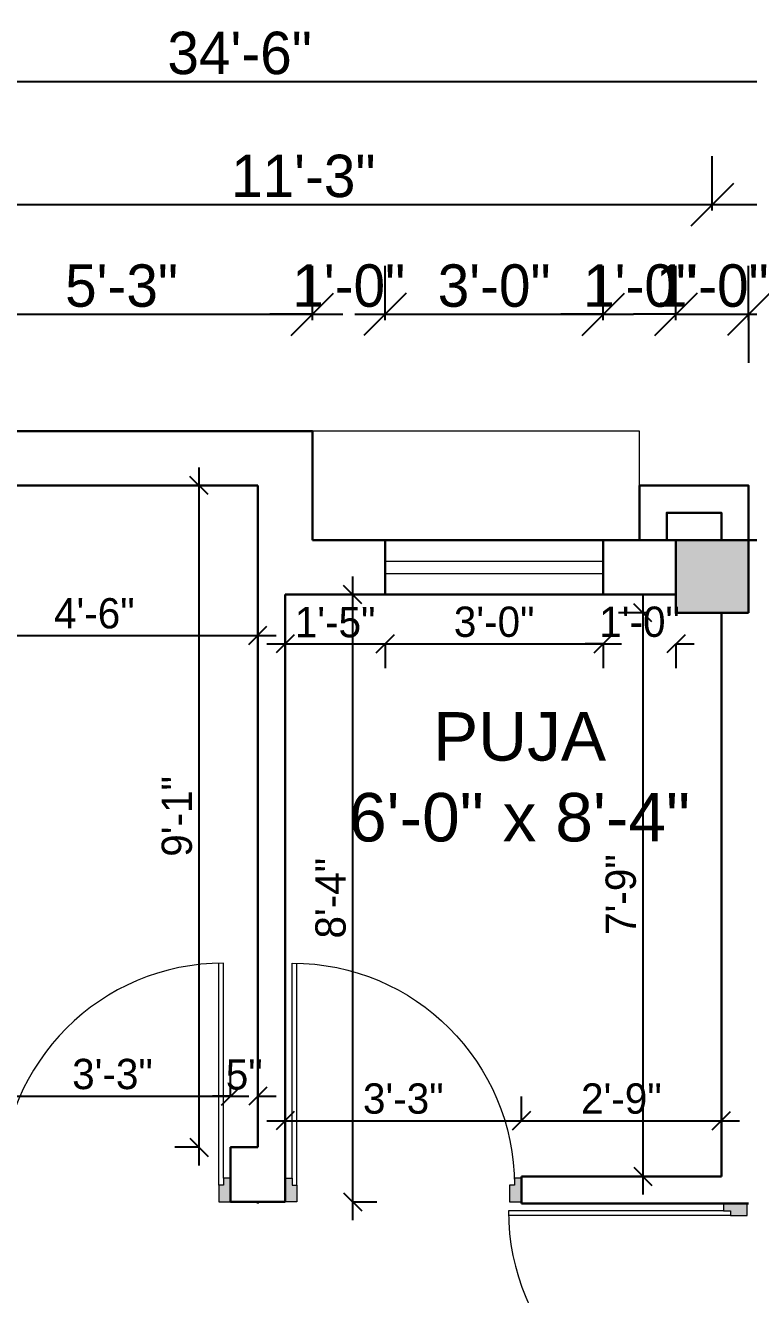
# Model space of a CAD drawing. Header units: inches. Extents: x 28835 to 36795, y -18828 to -9750.
# Drawn here: x 31510.6 to 31630, y -13903.2 to -13693.8 of the extents above; entities that cross this region are included whole.
import ezdxf

# ---------------------------------------------------------------- set-up
doc = ezdxf.new("R2010")
doc.units = ezdxf.units.IN
doc.header["$LTSCALE"] = 12
doc.header["$MEASUREMENT"] = 0
doc.layers.add('06. Text', color=114, linetype='Continuous')
for name, color, linetype, lineweight in [('colum', 250, 'Continuous', 30), ('dim', 85, 'Continuous', 9), ('dimention', 5, 'Continuous', 9), ('Elevation', 114, 'Continuous', 20), ('Ha2', 31, 'Continuous', 0), ('N_DOOR', 32, 'Continuous', 13), ('Wall', 1, 'Continuous', 30), ('window', 6, 'Continuous', 9)]:
    doc.layers.add(name, color=color, linetype=linetype, lineweight=lineweight)
doc.styles.add('Bijay', font='', dxfattribs={"height": 8})
doc.styles.add('Times', font='GOTHIC.TTF')
doc.styles.get('Bijay').set_extended_font_data('Serifa BT')
doc.dimstyles.new('D50', dxfattribs={"dimtxt": 5, "dimasz": 3, "dimexe": 4, "dimexo": 12, "dimgap": 1, "dimtad": 1, "dimdec": 0, "dimzin": 3, "dimdsep": 46, "dimlunit": 4, "dimtxsty": 'Times', "dimblk": 'OBLIQUE', "dimcen": 0, "dimdle": 3, "dimaunit": 1, "dimadec": 3, "dimazin": 0, "dimtfac": 1, "dimtdec": 0, "dimtix": 1, "dimtofl": 0, "dimtmove": 1, "dimatfit": 0, "dimldrblk": 'OBLIQUE', "dimfxl": 12, "dimfxlon": 1, "dimtolj": 1, "dimtzin": 0, "dimarcsym": 0})
doc.dimstyles.new('D75', dxfattribs={"dimtxt": 7, "dimasz": 7, "dimexe": 8, "dimexo": 24, "dimgap": 1, "dimtad": 1, "dimdec": 1, "dimzin": 3, "dimdsep": 46, "dimlunit": 4, "dimtxsty": 'Times', "dimblk": 'OBLIQUE', "dimcen": 0, "dimdle": 5, "dimaunit": 1, "dimadec": 3, "dimazin": 0, "dimtfac": 1, "dimtdec": 1, "dimtix": 1, "dimtofl": 0, "dimtmove": 1, "dimatfit": 0, "dimldrblk": 'OBLIQUE', "dimfxl": 1, "dimfxlon": 1, "dimtolj": 1, "dimtzin": 0, "dimarcsym": 0})

# ---------------------------------------------------------------- blocks, each defined once
blk = doc.blocks.new('D1000')
at = {"linetype": 'Continuous'}
for points in [[(30, 50), (30, 20), (50, 20), (50, -50), (0, -50), (0, 50)], [(970, 50), (970, 20), (950, 20), (950, -50), (1000, -50), (1000, 50)]]:
    blk.add_hatch(color=256, dxfattribs=at).paths.add_polyline_path(points)
at = {"color": 0, "linetype": 'Continuous'}
for p, q in [((950, 20), (950, 959.8)), ((970, 50), (970, 960))]:
    blk.add_line(p, q, dxfattribs=at)
at = {"linetype": 'Continuous'}
for points in [[(30, 50), (30, 20), (50, 20), (50, -50), (0, -50), (0, 50)], [(970, 50), (970, 20), (950, 20), (950, -50), (1000, -50), (1000, 50)]]:
    blk.add_lwpolyline(points, close=True, dxfattribs=at)
blk.add_arc((970, 20), 940, 90, 180, dxfattribs=at)
blk = doc.blocks.new('_Oblique')
at = {"color": 0, "linetype": 'ByBlock', "lineweight": -2}
blk.add_line((-0.5, -0.5), (0.5, 0.5), dxfattribs=at)
blk = doc.blocks.new('*D516')
at = {"layer": 'Defpoints', "color": 0, "ltscale": 12, "transparency": 16777216}
for p in [(31558.01, -13741.44), (31495.01, -13778.71), (31558.01, -13778.71)]:
    blk.add_point(p, dxfattribs=at)
at = {"layer": 'dimention', "color": 0, "lineweight": -2, "ltscale": 12, "transparency": 16777216}
for p, q in [((31495.01, -13742.44), (31495.01, -13733.44)), ((31558.01, -13742.44), (31558.01, -13733.44)), ((31490.01, -13741.44), (31563.01, -13741.44))]:
    blk.add_line(p, q, dxfattribs=at)
at = {"layer": 'dimention', "color": 0, "lineweight": -2, "ltscale": 12, "transparency": 16777216, "xscale": 7, "yscale": 7, "zscale": 7, "rotation": 180}
blk.add_blockref('_Oblique', (31495.01, -13741.44), dxfattribs=at)
at = {"layer": 'dimention', "color": 0, "lineweight": -2, "ltscale": 12, "transparency": 16777216, "xscale": 7, "yscale": 7, "zscale": 7}
blk.add_blockref('_Oblique', (31558.01, -13741.44), dxfattribs=at)
at = {"layer": 'dimention', "color": 0, "ltscale": 12, "transparency": 16777216, "insert": (31526.51, -13736.76), "char_height": 7, "attachment_point": 5, "style": 'Times'}
blk.add_mtext('\\A1;5\'-3"', dxfattribs=at)
blk = doc.blocks.new('*D517')
at = {"layer": 'Defpoints', "color": 0, "ltscale": 12, "transparency": 16777216}
for p in [(31618.01, -13741.44), (31606.01, -13778.71), (31618.01, -13778.71)]:
    blk.add_point(p, dxfattribs=at)
at = {"layer": 'dimention', "color": 0, "lineweight": -2, "ltscale": 12, "transparency": 16777216}
for p, q in [((31606.01, -13742.44), (31606.01, -13733.44)), ((31618.01, -13742.44), (31618.01, -13733.44)), ((31606.01, -13741.44), (31599.01, -13741.44)), ((31618.01, -13741.44), (31625.01, -13741.44))]:
    blk.add_line(p, q, dxfattribs=at)
at = {"layer": 'dimention', "color": 0, "lineweight": -2, "ltscale": 12, "transparency": 16777216, "xscale": 7, "yscale": 7, "zscale": 7}
blk.add_blockref('_Oblique', (31606.01, -13741.44), dxfattribs=at)
at = {"layer": 'dimention', "color": 0, "lineweight": -2, "ltscale": 12, "transparency": 16777216, "xscale": 7, "yscale": 7, "zscale": 7, "rotation": 180}
blk.add_blockref('_Oblique', (31618.01, -13741.44), dxfattribs=at)
at = {"layer": 'dimention', "color": 0, "ltscale": 12, "transparency": 16777216, "insert": (31612.01, -13736.76), "char_height": 7, "attachment_point": 5, "style": 'Times'}
blk.add_mtext('\\A1;1\'-0"', dxfattribs=at)
blk = doc.blocks.new('*D518')
at = {"layer": 'Defpoints', "color": 0, "ltscale": 12, "transparency": 16777216}
for p in [(31630.01, -13741.44), (31618.01, -13778.71), (31630.01, -13778.71)]:
    blk.add_point(p, dxfattribs=at)
at = {"layer": 'dimention', "color": 0, "lineweight": -2, "ltscale": 12, "transparency": 16777216}
for p, q in [((31618.01, -13742.44), (31618.01, -13733.44)), ((31630.01, -13742.44), (31630.01, -13733.44)), ((31618.01, -13741.44), (31611.01, -13741.44)), ((31630.01, -13741.44), (31637.01, -13741.44))]:
    blk.add_line(p, q, dxfattribs=at)
at = {"layer": 'dimention', "color": 0, "lineweight": -2, "ltscale": 12, "transparency": 16777216, "xscale": 7, "yscale": 7, "zscale": 7}
blk.add_blockref('_Oblique', (31618.01, -13741.44), dxfattribs=at)
at = {"layer": 'dimention', "color": 0, "lineweight": -2, "ltscale": 12, "transparency": 16777216, "xscale": 7, "yscale": 7, "zscale": 7, "rotation": 180}
blk.add_blockref('_Oblique', (31630.01, -13741.44), dxfattribs=at)
at = {"layer": 'dimention', "color": 0, "ltscale": 12, "transparency": 16777216, "insert": (31624.01, -13736.76), "char_height": 7, "attachment_point": 5, "style": 'Times'}
blk.add_mtext('\\A1;1\'-0"', dxfattribs=at)
blk = doc.blocks.new('*D519')
at = {"layer": 'Defpoints', "color": 0, "ltscale": 12, "transparency": 16777216}
for p in [(31630.01, -13741.44), (31741.01, -13741.44), (31741.01, -13778.71)]:
    blk.add_point(p, dxfattribs=at)
at = {"layer": 'dimention', "color": 0, "lineweight": -2, "ltscale": 12, "transparency": 16777216}
for p, q in [((31741.01, -13742.44), (31741.01, -13733.44)), ((31625.01, -13741.44), (31746.01, -13741.44)), ((31630.01, -13741.44), (31630.01, -13749.44))]:
    blk.add_line(p, q, dxfattribs=at)
at = {"layer": 'dimention', "color": 0, "lineweight": -2, "ltscale": 12, "transparency": 16777216, "xscale": 7, "yscale": 7, "zscale": 7, "rotation": 180}
blk.add_blockref('_Oblique', (31630.01, -13741.44), dxfattribs=at)
at = {"layer": 'dimention', "color": 0, "lineweight": -2, "ltscale": 12, "transparency": 16777216, "xscale": 7, "yscale": 7, "zscale": 7}
blk.add_blockref('_Oblique', (31741.01, -13741.44), dxfattribs=at)
at = {"layer": 'dimention', "color": 0, "ltscale": 12, "transparency": 16777216, "insert": (31685.51, -13736.76), "char_height": 7, "attachment_point": 5, "style": 'Times'}
blk.add_mtext('\\A1;9\'-3"', dxfattribs=at)
blk = doc.blocks.new('*D522')
at = {"layer": 'Defpoints', "color": 0, "ltscale": 12, "transparency": 16777216}
for p in [(31624.01, -13723.34), (31489.01, -13778.71), (31624.01, -13778.71)]:
    blk.add_point(p, dxfattribs=at)
at = {"layer": 'dimention', "color": 0, "lineweight": -2, "ltscale": 12, "transparency": 16777216}
for p, q in [((31489.01, -13724.34), (31489.01, -13715.34)), ((31624.01, -13724.34), (31624.01, -13715.34)), ((31484.01, -13723.34), (31629.01, -13723.34))]:
    blk.add_line(p, q, dxfattribs=at)
at = {"layer": 'dimention', "color": 0, "lineweight": -2, "ltscale": 12, "transparency": 16777216, "xscale": 7, "yscale": 7, "zscale": 7, "rotation": 180}
blk.add_blockref('_Oblique', (31489.01, -13723.34), dxfattribs=at)
at = {"layer": 'dimention', "color": 0, "lineweight": -2, "ltscale": 12, "transparency": 16777216, "xscale": 7, "yscale": 7, "zscale": 7}
blk.add_blockref('_Oblique', (31624.01, -13723.34), dxfattribs=at)
at = {"layer": 'dimention', "color": 0, "ltscale": 12, "transparency": 16777216, "insert": (31556.51, -13718.66), "char_height": 7, "attachment_point": 5, "style": 'Times'}
blk.add_mtext('\\A1;11\'-3"', dxfattribs=at)
blk = doc.blocks.new('*D523')
at = {"layer": 'Defpoints', "color": 0, "ltscale": 12, "transparency": 16777216}
for p in [(31747.01, -13723.34), (31624.01, -13778.71), (31747.01, -13778.71)]:
    blk.add_point(p, dxfattribs=at)
at = {"layer": 'dimention', "color": 0, "lineweight": -2, "ltscale": 12, "transparency": 16777216}
for p, q in [((31624.01, -13724.34), (31624.01, -13715.34)), ((31747.01, -13724.34), (31747.01, -13715.34)), ((31619.01, -13723.34), (31752.01, -13723.34))]:
    blk.add_line(p, q, dxfattribs=at)
at = {"layer": 'dimention', "color": 0, "lineweight": -2, "ltscale": 12, "transparency": 16777216, "xscale": 7, "yscale": 7, "zscale": 7, "rotation": 180}
blk.add_blockref('_Oblique', (31624.01, -13723.34), dxfattribs=at)
at = {"layer": 'dimention', "color": 0, "lineweight": -2, "ltscale": 12, "transparency": 16777216, "xscale": 7, "yscale": 7, "zscale": 7}
blk.add_blockref('_Oblique', (31747.01, -13723.34), dxfattribs=at)
at = {"layer": 'dimention', "color": 0, "ltscale": 12, "transparency": 16777216, "insert": (31685.51, -13718.66), "char_height": 7, "attachment_point": 5, "style": 'Times'}
blk.add_mtext('\\A1;10\'-3"', dxfattribs=at)
blk = doc.blocks.new('*D525')
at = {"layer": 'Defpoints', "color": 0, "ltscale": 12, "transparency": 16777216}
for p in [(31753.01, -13703.04), (31753.01, -13778.71), (31338.99, -13879.21)]:
    blk.add_point(p, dxfattribs=at)
at = {"layer": 'dimention', "color": 0, "lineweight": -2, "ltscale": 12, "transparency": 16777216}
for p, q in [((31338.99, -13704.04), (31338.99, -13695.04)), ((31753.01, -13704.04), (31753.01, -13695.04)), ((31333.99, -13703.04), (31758.01, -13703.04))]:
    blk.add_line(p, q, dxfattribs=at)
at = {"layer": 'dimention', "color": 0, "lineweight": -2, "ltscale": 12, "transparency": 16777216, "xscale": 7, "yscale": 7, "zscale": 7, "rotation": 180}
blk.add_blockref('_Oblique', (31338.99, -13703.04), dxfattribs=at)
at = {"layer": 'dimention', "color": 0, "lineweight": -2, "ltscale": 12, "transparency": 16777216, "xscale": 7, "yscale": 7, "zscale": 7}
blk.add_blockref('_Oblique', (31753.01, -13703.04), dxfattribs=at)
at = {"layer": 'dimention', "color": 0, "ltscale": 12, "transparency": 16777216, "insert": (31546, -13698.37), "char_height": 7, "attachment_point": 5, "style": 'Times'}
blk.add_mtext('\\A1;34\'-6"', dxfattribs=at)
blk = doc.blocks.new('*D535')
at = {"layer": 'Defpoints', "color": 0, "ltscale": 12, "transparency": 16777216}
for p in [(31606.01, -13741.44), (31570.01, -13778.71), (31606.01, -13782.21)]:
    blk.add_point(p, dxfattribs=at)
at = {"layer": 'dimention', "color": 0, "lineweight": -2, "ltscale": 12, "transparency": 16777216}
for p, q in [((31570.01, -13742.44), (31570.01, -13733.44)), ((31606.01, -13742.44), (31606.01, -13733.44)), ((31565.01, -13741.44), (31611.01, -13741.44))]:
    blk.add_line(p, q, dxfattribs=at)
at = {"layer": 'dimention', "color": 0, "lineweight": -2, "ltscale": 12, "transparency": 16777216, "xscale": 7, "yscale": 7, "zscale": 7, "rotation": 180}
blk.add_blockref('_Oblique', (31570.01, -13741.44), dxfattribs=at)
at = {"layer": 'dimention', "color": 0, "lineweight": -2, "ltscale": 12, "transparency": 16777216, "xscale": 7, "yscale": 7, "zscale": 7}
blk.add_blockref('_Oblique', (31606.01, -13741.44), dxfattribs=at)
at = {"layer": 'dimention', "color": 0, "ltscale": 12, "transparency": 16777216, "insert": (31588.01, -13736.76), "char_height": 7, "attachment_point": 5, "style": 'Times'}
blk.add_mtext('\\A1;3\'-0"', dxfattribs=at)
blk = doc.blocks.new('*D554')
at = {"layer": 'Defpoints', "color": 0, "ltscale": 12, "transparency": 16777216}
for p in [(31570.01, -13741.44), (31558.01, -13778.71), (31570.01, -13778.71)]:
    blk.add_point(p, dxfattribs=at)
at = {"layer": 'dimention', "color": 0, "lineweight": -2, "ltscale": 12, "transparency": 16777216}
for p, q in [((31558.01, -13742.44), (31558.01, -13733.44)), ((31570.01, -13742.44), (31570.01, -13733.44)), ((31558.01, -13741.44), (31551.01, -13741.44)), ((31570.01, -13741.44), (31577.01, -13741.44))]:
    blk.add_line(p, q, dxfattribs=at)
at = {"layer": 'dimention', "color": 0, "lineweight": -2, "ltscale": 12, "transparency": 16777216, "xscale": 7, "yscale": 7, "zscale": 7}
blk.add_blockref('_Oblique', (31558.01, -13741.44), dxfattribs=at)
at = {"layer": 'dimention', "color": 0, "lineweight": -2, "ltscale": 12, "transparency": 16777216, "xscale": 7, "yscale": 7, "zscale": 7, "rotation": 180}
blk.add_blockref('_Oblique', (31570.01, -13741.44), dxfattribs=at)
at = {"layer": 'dimention', "color": 0, "ltscale": 12, "transparency": 16777216, "insert": (31564.01, -13736.76), "char_height": 7, "attachment_point": 5, "style": 'Times'}
blk.add_mtext('\\A1;1\'-0"', dxfattribs=at)
blk = doc.blocks.new('*D665')
at = {"layer": 'Defpoints', "color": 0, "ltscale": 12, "transparency": 16777216}
for p in [(31500.34, -13769.71), (31561.06, -13769.71), (31489.01, -13778.71)]:
    blk.add_point(p, dxfattribs=at)
at = {"layer": 'dim', "color": 0, "lineweight": -2, "ltscale": 12, "transparency": 16777216}
for p, q in [((31500.34, -13781.71), (31500.34, -13766.71)), ((31512.34, -13769.71), (31496.34, -13769.71)), ((31500.34, -13778.71), (31504.34, -13778.71))]:
    blk.add_line(p, q, dxfattribs=at)
at = {"layer": 'dim', "color": 0, "lineweight": -2, "ltscale": 12, "transparency": 16777216, "xscale": 3, "yscale": 3, "zscale": 3}
for p, rotation in [((31500.34, -13769.71), 90), ((31500.34, -13778.71), 270)]:
    blk.add_blockref('_Oblique', p, dxfattribs=dict(at, rotation=rotation))
at = {"layer": 'dim', "color": 0, "ltscale": 12, "transparency": 16777216, "insert": (31496.72, -13774.21), "char_height": 5, "attachment_point": 5, "rotation": 90, "style": 'Times'}
blk.add_mtext('\\A1;9"', dxfattribs=at)
blk = doc.blocks.new('*D667')
at = {"layer": 'Defpoints', "color": 0, "ltscale": 12, "transparency": 16777216}
for p in [(31544.51, -13870.48), (31544.51, -13878.91), (31505.51, -13883.71)]:
    blk.add_point(p, dxfattribs=at)
at = {"layer": 'dim', "color": 0, "lineweight": -2, "ltscale": 12, "transparency": 16777216}
for p, q in [((31505.51, -13871.71), (31505.51, -13866.48)), ((31544.51, -13870.48), (31544.51, -13866.48)), ((31502.51, -13870.48), (31547.51, -13870.48))]:
    blk.add_line(p, q, dxfattribs=at)
at = {"layer": 'dim', "color": 0, "lineweight": -2, "ltscale": 12, "transparency": 16777216, "xscale": 3, "yscale": 3, "zscale": 3, "rotation": 180}
blk.add_blockref('_Oblique', (31505.51, -13870.48), dxfattribs=at)
at = {"layer": 'dim', "color": 0, "lineweight": -2, "ltscale": 12, "transparency": 16777216, "xscale": 3, "yscale": 3, "zscale": 3}
blk.add_blockref('_Oblique', (31544.51, -13870.48), dxfattribs=at)
at = {"layer": 'dim', "color": 0, "ltscale": 12, "transparency": 16777216, "insert": (31525.01, -13866.85), "char_height": 5, "attachment_point": 5, "style": 'Times'}
blk.add_mtext('\\A1;3\'-3"', dxfattribs=at)
blk = doc.blocks.new('*D668')
at = {"layer": 'Defpoints', "color": 0, "ltscale": 12, "transparency": 16777216}
for p in [(31549.01, -13870.48), (31544.51, -13878.91), (31549.01, -13878.91)]:
    blk.add_point(p, dxfattribs=at)
at = {"layer": 'dim', "color": 0, "lineweight": -2, "ltscale": 12, "transparency": 16777216}
for p, q in [((31544.51, -13870.48), (31544.51, -13866.48)), ((31549.01, -13870.48), (31549.01, -13866.48)), ((31544.51, -13870.48), (31541.51, -13870.48)), ((31549.01, -13870.48), (31552.01, -13870.48))]:
    blk.add_line(p, q, dxfattribs=at)
at = {"layer": 'dim', "color": 0, "lineweight": -2, "ltscale": 12, "transparency": 16777216, "xscale": 3, "yscale": 3, "zscale": 3}
blk.add_blockref('_Oblique', (31544.51, -13870.48), dxfattribs=at)
at = {"layer": 'dim', "color": 0, "lineweight": -2, "ltscale": 12, "transparency": 16777216, "xscale": 3, "yscale": 3, "zscale": 3, "rotation": 180}
blk.add_blockref('_Oblique', (31549.01, -13870.48), dxfattribs=at)
at = {"layer": 'dim', "color": 0, "ltscale": 12, "transparency": 16777216, "insert": (31546.76, -13866.92), "char_height": 5, "attachment_point": 5, "style": 'Times'}
blk.add_mtext('\\A1;5"', dxfattribs=at)
blk = doc.blocks.new('*D672')
at = {"layer": 'Defpoints', "color": 0, "ltscale": 12, "transparency": 16777216}
for p in [(31549.01, -13769.71), (31539.29, -13878.91), (31549.01, -13878.91)]:
    blk.add_point(p, dxfattribs=at)
at = {"layer": 'dim', "color": 0, "lineweight": -2, "ltscale": 12, "transparency": 16777216}
for p, q in [((31539.29, -13766.71), (31539.29, -13881.91)), ((31539.29, -13769.71), (31535.29, -13769.71)), ((31539.29, -13878.91), (31535.29, -13878.91))]:
    blk.add_line(p, q, dxfattribs=at)
at = {"layer": 'dim', "color": 0, "lineweight": -2, "ltscale": 12, "transparency": 16777216, "xscale": 3, "yscale": 3, "zscale": 3}
for p, rotation in [((31539.29, -13769.71), 90), ((31539.29, -13878.91), 270)]:
    blk.add_blockref('_Oblique', p, dxfattribs=dict(at, rotation=rotation))
at = {"layer": 'dim', "color": 0, "ltscale": 12, "transparency": 16777216, "insert": (31535.66, -13824.31), "char_height": 5, "attachment_point": 5, "rotation": 90, "style": 'Times'}
blk.add_mtext('\\A1;9\'-1"', dxfattribs=at)
blk = doc.blocks.new('*D673')
at = {"layer": 'Defpoints', "color": 0, "ltscale": 12, "transparency": 16777216}
for p in [(31495.01, -13790.71), (31549.01, -13790.71), (31549.01, -13794.44)]:
    blk.add_point(p, dxfattribs=at)
at = {"layer": 'dim', "color": 0, "lineweight": -2, "ltscale": 12, "transparency": 16777216}
for p, q in [((31492.01, -13794.44), (31552.01, -13794.44)), ((31495.01, -13794.44), (31495.01, -13798.44)), ((31549.01, -13794.44), (31549.01, -13798.44))]:
    blk.add_line(p, q, dxfattribs=at)
at = {"layer": 'dim', "color": 0, "lineweight": -2, "ltscale": 12, "transparency": 16777216, "xscale": 3, "yscale": 3, "zscale": 3, "rotation": 180}
blk.add_blockref('_Oblique', (31495.01, -13794.44), dxfattribs=at)
at = {"layer": 'dim', "color": 0, "lineweight": -2, "ltscale": 12, "transparency": 16777216, "xscale": 3, "yscale": 3, "zscale": 3}
blk.add_blockref('_Oblique', (31549.01, -13794.44), dxfattribs=at)
at = {"layer": 'dim', "color": 0, "ltscale": 12, "transparency": 16777216, "insert": (31522.01, -13790.82), "char_height": 5, "attachment_point": 5, "style": 'Times'}
blk.add_mtext('\\A1;4\'-6"', dxfattribs=at)
blk = doc.blocks.new('*D674')
at = {"layer": 'Defpoints', "color": 0, "ltscale": 12, "transparency": 16777216}
for p in [(31553.51, -13789.42), (31570.01, -13789.11), (31570.01, -13795.84)]:
    blk.add_point(p, dxfattribs=at)
at = {"layer": 'dim', "color": 0, "lineweight": -2, "ltscale": 12, "transparency": 16777216}
for p, q in [((31550.51, -13795.84), (31573.01, -13795.84)), ((31553.51, -13795.84), (31553.51, -13799.84)), ((31570.01, -13795.84), (31570.01, -13799.84))]:
    blk.add_line(p, q, dxfattribs=at)
at = {"layer": 'dim', "color": 0, "lineweight": -2, "ltscale": 12, "transparency": 16777216, "xscale": 3, "yscale": 3, "zscale": 3, "rotation": 180}
blk.add_blockref('_Oblique', (31553.51, -13795.84), dxfattribs=at)
at = {"layer": 'dim', "color": 0, "lineweight": -2, "ltscale": 12, "transparency": 16777216, "xscale": 3, "yscale": 3, "zscale": 3}
blk.add_blockref('_Oblique', (31570.01, -13795.84), dxfattribs=at)
at = {"layer": 'dim', "color": 0, "ltscale": 12, "transparency": 16777216, "insert": (31561.76, -13792.28), "char_height": 5, "attachment_point": 5, "style": 'Times'}
blk.add_mtext('\\A1;1\'-5"', dxfattribs=at)
blk = doc.blocks.new('*D675')
at = {"layer": 'Defpoints', "color": 0, "ltscale": 12, "transparency": 16777216}
for p in [(31570.01, -13789.11), (31606.01, -13789.11), (31606.01, -13795.84)]:
    blk.add_point(p, dxfattribs=at)
at = {"layer": 'dim', "color": 0, "lineweight": -2, "ltscale": 12, "transparency": 16777216}
for p, q in [((31567.01, -13795.84), (31609.01, -13795.84)), ((31570.01, -13795.84), (31570.01, -13799.84)), ((31606.01, -13795.84), (31606.01, -13799.84))]:
    blk.add_line(p, q, dxfattribs=at)
at = {"layer": 'dim', "color": 0, "lineweight": -2, "ltscale": 12, "transparency": 16777216, "xscale": 3, "yscale": 3, "zscale": 3, "rotation": 180}
blk.add_blockref('_Oblique', (31570.01, -13795.84), dxfattribs=at)
at = {"layer": 'dim', "color": 0, "lineweight": -2, "ltscale": 12, "transparency": 16777216, "xscale": 3, "yscale": 3, "zscale": 3}
blk.add_blockref('_Oblique', (31606.01, -13795.84), dxfattribs=at)
at = {"layer": 'dim', "color": 0, "ltscale": 12, "transparency": 16777216, "insert": (31588.01, -13792.22), "char_height": 5, "attachment_point": 5, "style": 'Times'}
blk.add_mtext('\\A1;3\'-0"', dxfattribs=at)
blk = doc.blocks.new('*D676')
at = {"layer": 'Defpoints', "color": 0, "ltscale": 12, "transparency": 16777216}
for p in [(31606.01, -13789.11), (31618.01, -13792.11), (31618.01, -13795.84)]:
    blk.add_point(p, dxfattribs=at)
at = {"layer": 'dim', "color": 0, "lineweight": -2, "ltscale": 12, "transparency": 16777216}
for p, q in [((31606.01, -13795.84), (31603.01, -13795.84)), ((31606.01, -13795.84), (31606.01, -13799.84)), ((31618.01, -13795.84), (31618.01, -13799.84)), ((31618.01, -13795.84), (31621.01, -13795.84))]:
    blk.add_line(p, q, dxfattribs=at)
at = {"layer": 'dim', "color": 0, "lineweight": -2, "ltscale": 12, "transparency": 16777216, "xscale": 3, "yscale": 3, "zscale": 3}
blk.add_blockref('_Oblique', (31606.01, -13795.84), dxfattribs=at)
at = {"layer": 'dim', "color": 0, "lineweight": -2, "ltscale": 12, "transparency": 16777216, "xscale": 3, "yscale": 3, "zscale": 3, "rotation": 180}
blk.add_blockref('_Oblique', (31618.01, -13795.84), dxfattribs=at)
at = {"layer": 'dim', "color": 0, "ltscale": 12, "transparency": 16777216, "insert": (31612.01, -13792.22), "char_height": 5, "attachment_point": 5, "style": 'Times'}
blk.add_mtext('\\A1;1\'-0"', dxfattribs=at)
blk = doc.blocks.new('*D677')
at = {"layer": 'Defpoints', "color": 0, "ltscale": 12, "transparency": 16777216}
for p in [(31553.51, -13787.71), (31553.51, -13887.91), (31564.65, -13887.91)]:
    blk.add_point(p, dxfattribs=at)
at = {"layer": 'dim', "color": 0, "lineweight": -2, "ltscale": 12, "transparency": 16777216}
for p, q in [((31564.65, -13784.71), (31564.65, -13890.91)), ((31564.65, -13787.71), (31568.65, -13787.71)), ((31564.65, -13887.91), (31568.65, -13887.91))]:
    blk.add_line(p, q, dxfattribs=at)
at = {"layer": 'dim', "color": 0, "lineweight": -2, "ltscale": 12, "transparency": 16777216, "xscale": 3, "yscale": 3, "zscale": 3}
for p, rotation in [((31564.65, -13787.71), 90), ((31564.65, -13887.91), 270)]:
    blk.add_blockref('_Oblique', p, dxfattribs=dict(at, rotation=rotation))
at = {"layer": 'dim', "color": 0, "ltscale": 12, "transparency": 16777216, "insert": (31561.03, -13837.81), "char_height": 5, "attachment_point": 5, "rotation": 90, "style": 'Times'}
blk.add_mtext('\\A1;8\'-4"', dxfattribs=at)
blk = doc.blocks.new('*D678')
at = {"layer": 'Defpoints', "color": 0, "ltscale": 12, "transparency": 16777216}
for p in [(31592.51, -13874.52), (31553.51, -13884.01), (31592.51, -13883.71)]:
    blk.add_point(p, dxfattribs=at)
at = {"layer": 'dim', "color": 0, "lineweight": -2, "ltscale": 12, "transparency": 16777216}
for p, q in [((31553.51, -13874.52), (31553.51, -13870.52)), ((31592.51, -13874.52), (31592.51, -13870.52)), ((31550.51, -13874.52), (31595.51, -13874.52))]:
    blk.add_line(p, q, dxfattribs=at)
at = {"layer": 'dim', "color": 0, "lineweight": -2, "ltscale": 12, "transparency": 16777216, "xscale": 3, "yscale": 3, "zscale": 3, "rotation": 180}
blk.add_blockref('_Oblique', (31553.51, -13874.52), dxfattribs=at)
at = {"layer": 'dim', "color": 0, "lineweight": -2, "ltscale": 12, "transparency": 16777216, "xscale": 3, "yscale": 3, "zscale": 3}
blk.add_blockref('_Oblique', (31592.51, -13874.52), dxfattribs=at)
at = {"layer": 'dim', "color": 0, "ltscale": 12, "transparency": 16777216, "insert": (31573.01, -13870.9), "char_height": 5, "attachment_point": 5, "style": 'Times'}
blk.add_mtext('\\A1;3\'-3"', dxfattribs=at)
blk = doc.blocks.new('*D679')
at = {"layer": 'Defpoints', "color": 0, "ltscale": 12, "transparency": 16777216}
for p in [(31625.51, -13874.52), (31592.51, -13883.71), (31625.51, -13883.71)]:
    blk.add_point(p, dxfattribs=at)
at = {"layer": 'dim', "color": 0, "lineweight": -2, "ltscale": 12, "transparency": 16777216}
for p, q in [((31592.51, -13874.52), (31592.51, -13870.52)), ((31625.51, -13874.52), (31625.51, -13870.52)), ((31589.51, -13874.52), (31628.51, -13874.52))]:
    blk.add_line(p, q, dxfattribs=at)
at = {"layer": 'dim', "color": 0, "lineweight": -2, "ltscale": 12, "transparency": 16777216, "xscale": 3, "yscale": 3, "zscale": 3, "rotation": 180}
blk.add_blockref('_Oblique', (31592.51, -13874.52), dxfattribs=at)
at = {"layer": 'dim', "color": 0, "lineweight": -2, "ltscale": 12, "transparency": 16777216, "xscale": 3, "yscale": 3, "zscale": 3}
blk.add_blockref('_Oblique', (31625.51, -13874.52), dxfattribs=at)
at = {"layer": 'dim', "color": 0, "ltscale": 12, "transparency": 16777216, "insert": (31609.01, -13870.9), "char_height": 5, "attachment_point": 5, "style": 'Times'}
blk.add_mtext('\\A1;2\'-9"', dxfattribs=at)
blk = doc.blocks.new('*D680')
at = {"layer": 'Defpoints', "color": 0, "ltscale": 12, "transparency": 16777216}
for p in [(31625.51, -13790.71), (31612.56, -13883.71), (31625.51, -13883.71)]:
    blk.add_point(p, dxfattribs=at)
at = {"layer": 'dim', "color": 0, "lineweight": -2, "ltscale": 12, "transparency": 16777216}
for p, q in [((31612.56, -13787.71), (31612.56, -13886.71)), ((31613.51, -13790.71), (31608.56, -13790.71)), ((31613.51, -13883.71), (31608.56, -13883.71))]:
    blk.add_line(p, q, dxfattribs=at)
at = {"layer": 'dim', "color": 0, "lineweight": -2, "ltscale": 12, "transparency": 16777216, "xscale": 3, "yscale": 3, "zscale": 3}
for p, rotation in [((31612.56, -13790.71), 90), ((31612.56, -13883.71), 270)]:
    blk.add_blockref('_Oblique', p, dxfattribs=dict(at, rotation=rotation))
at = {"layer": 'dim', "color": 0, "ltscale": 12, "transparency": 16777216, "insert": (31608.93, -13837.21), "char_height": 5, "attachment_point": 5, "rotation": 90, "style": 'Times'}
blk.add_mtext('\\A1;7\'-9"', dxfattribs=at)

msp = doc.modelspace()

# ---------------------------------------------------------------- hatches: boundary and pattern name
at = {"layer": 'Ha2'}
msp.add_hatch(color=256, dxfattribs=at).paths.add_polyline_path([(31630.01, -13790.71), (31630.01, -13778.71), (31618.01, -13778.71), (31618.01, -13790.71)])

# ---------------------------------------------------------------- linework, layer by layer
at = {"layer": 'colum'}
msp.add_lwpolyline([(31630.01, -13790.71), (31630.01, -13778.71), (31618.01, -13778.71), (31618.01, -13790.71)], close=True, dxfattribs=at)
at = {"layer": 'Elevation', "flags": 128}
msp.add_lwpolyline([(31612.01, -13769.71), (31612.01, -13760.71), (31558.01, -13760.71)], dxfattribs=at)
at = {"layer": 'Wall'}
for p, q in [((31558.01, -13760.71), (31369.01, -13760.71)), ((31558.01, -13778.71), (31558.01, -13760.71)), ((31378.01, -13769.71), (31549.01, -13769.71)), ((31549.01, -13878.91), (31549.01, -13769.71)), ((31741.01, -13778.71), (31558.01, -13778.71)), ((31618.01, -13787.71), (31553.51, -13787.71)), ((31553.51, -13787.71), (31553.51, -13887.91)), ((31625.51, -13790.71), (31625.51, -13883.71)), ((31625.51, -13883.71), (31592.51, -13883.71)), ((31592.51, -13883.71), (31592.51, -13888.21)), ((31549.01, -13888.21), (31549.01, -13887.91)), ((31630.01, -13888.21), (31592.51, -13888.21))]:
    msp.add_line(p, q, dxfattribs=at)
at = {"layer": 'Wall', "ltscale": 12}
for p, q in [((31570.01, -13778.71), (31570.01, -13787.71)), ((31606.01, -13778.71), (31606.01, -13787.71)), ((31630.01, -13888.21), (31625.51, -13888.21))]:
    msp.add_line(p, q, dxfattribs=at)
for points in [[(31630.01, -13778.71), (31630.01, -13769.71), (31612.01, -13769.71), (31612.01, -13778.71)], [(31625.51, -13778.71), (31625.51, -13774.21), (31616.51, -13774.21), (31616.51, -13778.71)]]:
    msp.add_lwpolyline(points, dxfattribs=at)
at = {"layer": 'Wall'}
msp.add_lwpolyline([(31553.51, -13887.91), (31553.51, -13887.91), (31544.51, -13887.91), (31544.51, -13878.91), (31549.01, -13878.91)], dxfattribs=at)
at = {"layer": 'window', "ltscale": 12}
for p, q in [((31570.01, -13782.21), (31606.01, -13782.21)), ((31570.01, -13784.21), (31606.01, -13784.21))]:
    msp.add_line(p, q, dxfattribs=at)

# ---------------------------------------------------------------- block references
at = {"layer": 'N_DOOR'}
for p, xscale, yscale, zscale in [((31505.51, -13885.96), 0.03899999987334013, 0.03899999987334013, 0.03899999987334013), ((31592.51, -13885.96), -0.03899999987334013, 0.03899999998975545, 0.03900000001885928)]:
    msp.add_blockref('D1000', p, dxfattribs=dict(at, xscale=xscale, yscale=yscale, zscale=zscale))
at = {"layer": 'N_DOOR', "xscale": 0.03899999987334013, "yscale": 0.03899999987334013, "zscale": 0.03899999987334013, "rotation": 90}
msp.add_blockref('D1000', (31627.8, -13927.21), dxfattribs=at)

# ---------------------------------------------------------------- texts
at = {"layer": '06. Text', "ltscale": 0.3, "insert": (31592.2, -13817.83), "char_height": 8, "width": 84.1644, "attachment_point": 5, "style": 'Bijay'}
msp.add_mtext('{\\fArial|b0|i0|c0|p34;PUJA\\P6\'-0" x 8\'-4"}', dxfattribs=at)

# ---------------------------------------------------------------- dimensions: what is measured, and where the dimension line sits
at = {"layer": 'dim', "ltscale": 12}
for base, p1, p2, picture, middle in [((31500.34, -13769.71), (31489.01, -13778.71), (31561.06, -13769.71), '*D665', (31496.72, -13774.21)), ((31539.29, -13878.91), (31549.01, -13769.71), (31549.01, -13878.91), '*D672', (31535.66, -13824.31)), ((31564.65, -13887.91), (31553.51, -13787.71), (31553.51, -13887.91), '*D677', (31561.03, -13837.81)), ((31612.56, -13883.71), (31625.51, -13790.71), (31625.51, -13883.71), '*D680', (31608.93, -13837.21))]:
    dim = msp.add_linear_dim(base=base, p1=p1, p2=p2, angle=90, dimstyle='D50', dxfattribs=at)
    dim.commit()
    dim.dimension.update_dxf_attribs({"geometry": picture, "text_midpoint": middle})
for base, p1, p2, picture, middle in [((31549.01, -13794.44), (31495.01, -13790.71), (31549.01, -13790.71), '*D673', (31522.01, -13790.82)), ((31570.00986585, -13795.84154968), (31553.50986585, -13789.42257244), (31570.00986585, -13789.11069325), '*D674', (31561.75986585, -13792.27866729)), ((31606.01, -13795.84), (31570.01, -13789.11), (31606.01, -13789.11), '*D675', (31588.01, -13792.22)), ((31618.01, -13795.84), (31606.01, -13789.11), (31618.01, -13792.11), '*D676', (31612.01, -13792.22)), ((31544.51, -13870.48), (31505.51, -13883.71), (31544.51, -13878.91), '*D667', (31525.01, -13866.85)), ((31549.00986585, -13870.47936559), (31544.50986585, -13878.91327801), (31549.00986585, -13878.91327801), '*D668', (31546.75986585, -13866.9164832)), ((31592.51, -13874.52), (31553.51, -13884.01), (31592.51, -13883.71), '*D678', (31573.01, -13870.9)), ((31625.51, -13874.52), (31592.51, -13883.71), (31625.51, -13883.71), '*D679', (31609.01, -13870.9))]:
    dim = msp.add_linear_dim(base=base, p1=p1, p2=p2, dimstyle='D50', dxfattribs=at)
    dim.commit()
    dim.dimension.update_dxf_attribs({"geometry": picture, "text_midpoint": middle})
at = {"layer": 'dimention', "ltscale": 12}
for base, p1, p2, picture, middle in [((31753.01, -13703.04), (31338.99, -13879.21), (31753.01, -13778.71), '*D525', (31546, -13698.37)), ((31624.01, -13723.34), (31489.01, -13778.71), (31624.01, -13778.71), '*D522', (31556.51, -13718.66)), ((31747.01, -13723.34), (31624.01, -13778.71), (31747.01, -13778.71), '*D523', (31685.51, -13718.66)), ((31558.01, -13741.44), (31495.01, -13778.71), (31558.01, -13778.71), '*D516', (31526.51, -13736.76)), ((31570.01, -13741.44), (31558.01, -13778.71), (31570.01, -13778.71), '*D554', (31564.01, -13736.76)), ((31606.01, -13741.44), (31570.01, -13778.71), (31606.01, -13782.21), '*D535', (31588.01, -13736.76)), ((31618.01, -13741.44), (31606.01, -13778.71), (31618.01, -13778.71), '*D517', (31612.01, -13736.76)), ((31630.01, -13741.44), (31618.01, -13778.71), (31630.01, -13778.71), '*D518', (31624.01, -13736.76)), ((31741.01, -13741.44), (31630.01, -13741.44), (31741.01, -13778.71), '*D519', (31685.51, -13736.76))]:
    dim = msp.add_linear_dim(base=base, p1=p1, p2=p2, dimstyle='D75', dxfattribs=at)
    dim.commit()
    dim.dimension.update_dxf_attribs({"geometry": picture, "text_midpoint": middle})

doc.saveas('drawing.dxf')
